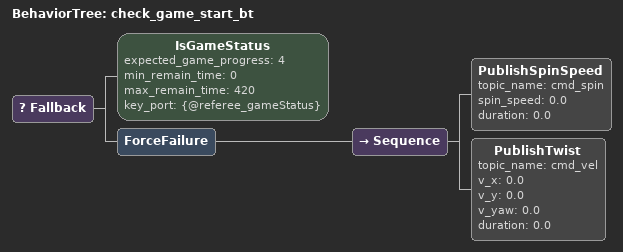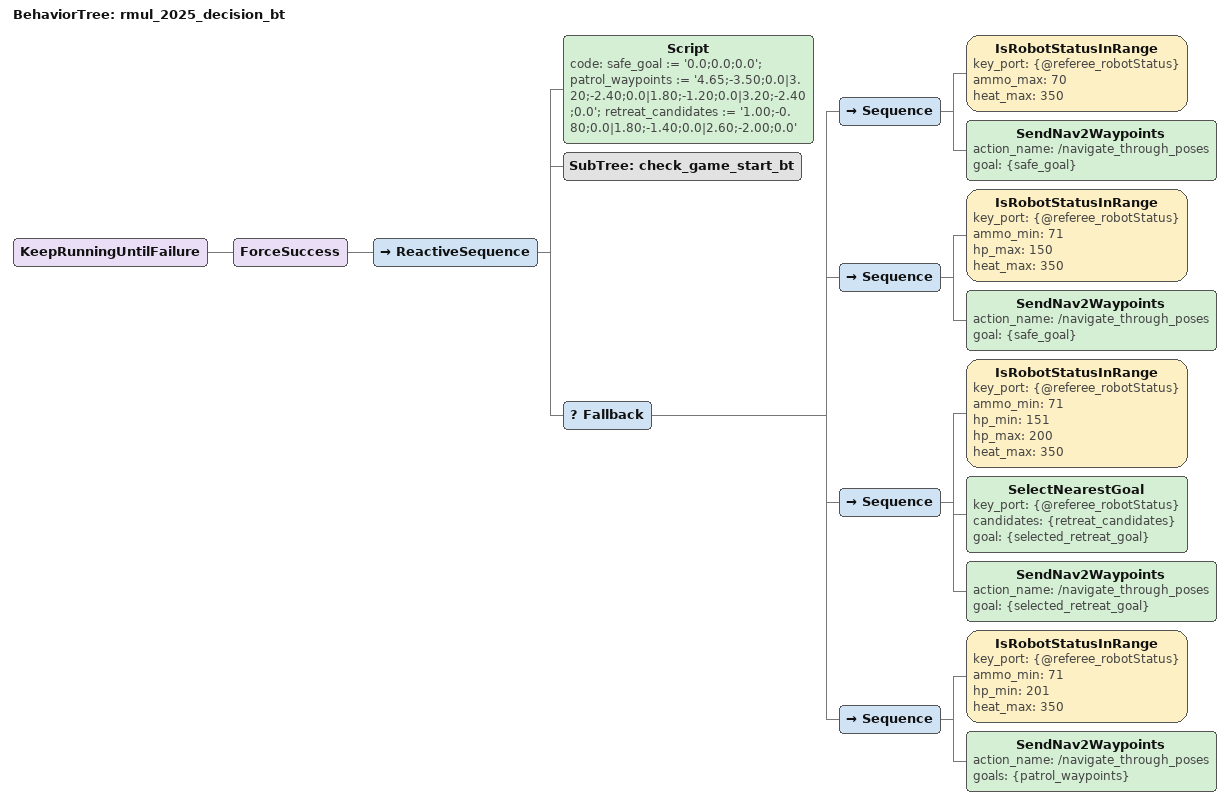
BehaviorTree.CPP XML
<?xml version="1.0" encoding="UTF-8"?>
<root BTCPP_format="4">
  <BehaviorTree ID="check_game_start_bt">
    <Fallback>
      <IsGameStatus expected_game_progress="4"
                    min_remain_time="0"
                    max_remain_time="420"
                    key_port="{@referee_gameStatus}"/>
      <ForceFailure>
        <Sequence>
          <PublishSpinSpeed topic_name="cmd_spin"
                            spin_speed="0.0"
                            duration="0.0"/>
          <PublishTwist topic_name="cmd_vel"
                        v_x="0.0"
                        v_y="0.0"
                        v_yaw="0.0"
                        duration="0.0"/>
        </Sequence>
      </ForceFailure>
    </Fallback>
  </BehaviorTree>

  <BehaviorTree ID="rmul_2025_decision_bt">
    <KeepRunningUntilFailure>
      <ForceSuccess>
        <ReactiveSequence>
          <!-- Centralized waypoint configuration (edit here only) -->
          <Script code="
            safe_goal := '0.0;0.0;0.0';
            patrol_waypoints := '4.65;-3.50;0.0|3.20;-2.40;0.0|1.80;-1.20;0.0|3.20;-2.40;0.0';
            retreat_candidates := '1.00;-0.80;0.0|1.80;-1.40;0.0|2.60;-2.00;0.0'
          "/>

          <SubTree ID="check_game_start_bt"/>

          <Fallback>
            <!-- ammo <= 70 -> safe -->
            <Sequence>
              <IsRobotStatusInRange key_port="{@referee_robotStatus}"
                                    ammo_max="70"
                                    heat_max="350"/>
              <SendNav2Waypoints action_name="/navigate_through_poses"
                                 goal="{safe_goal}"/>
            </Sequence>

            <!-- hp <= 150 -> safe -->
            <Sequence>
              <IsRobotStatusInRange key_port="{@referee_robotStatus}"
                                    ammo_min="71"
                                    hp_max="150"
                                    heat_max="350"/>
              <SendNav2Waypoints action_name="/navigate_through_poses"
                                 goal="{safe_goal}"/>
            </Sequence>

            <!-- 150 < hp <= 200 -> nearest retreat -->
            <Sequence>
              <IsRobotStatusInRange key_port="{@referee_robotStatus}"
                                    ammo_min="71"
                                    hp_min="151"
                                    hp_max="200"
                                    heat_max="350"/>
              <SelectNearestGoal key_port="{@referee_robotStatus}"
                                 candidates="{retreat_candidates}"
                                 goal="{selected_retreat_goal}"/>
              <SendNav2Waypoints action_name="/navigate_through_poses"
                                 goal="{selected_retreat_goal}"/>
            </Sequence>

            <!-- hp > 200 -> patrol -->
            <Sequence>
              <IsRobotStatusInRange key_port="{@referee_robotStatus}"
                                    ammo_min="71"
                                    hp_min="201"
                                    heat_max="350"/>
              <SendNav2Waypoints action_name="/navigate_through_poses"
                                 goals="{patrol_waypoints}"/>
            </Sequence>
          </Fallback>
        </ReactiveSequence>
      </ForceSuccess>
    </KeepRunningUntilFailure>
  </BehaviorTree>

</root>
